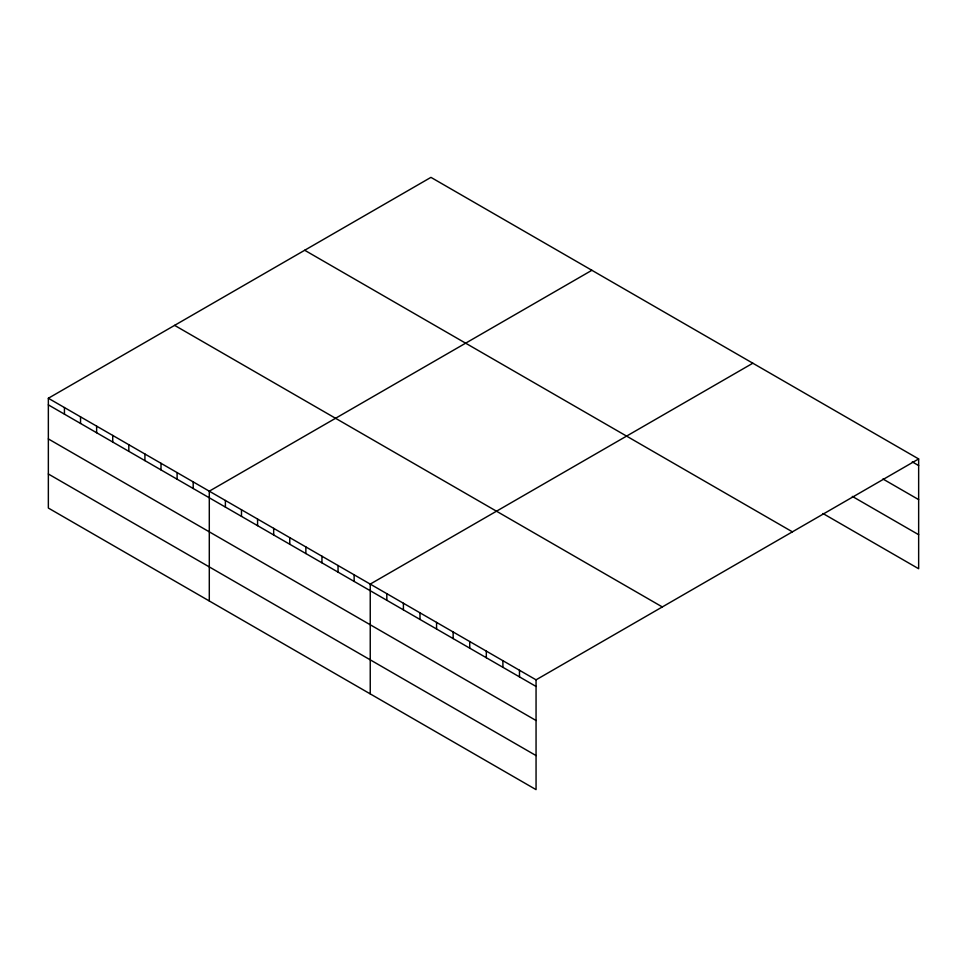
<?xml version="1.0" encoding="UTF-8"?>
<svg xmlns="http://www.w3.org/2000/svg" width="967" height="967" viewBox="0 0 967 967"><rect width="100%" height="100%" fill="white"/><g stroke="black" fill="none" stroke-linecap="round" stroke-linejoin="round"><path stroke-width="1.45" d="M536.056 720.5L536.056 679.837L48.35 398.259L48.35 508.05L536.056 789.628L536.056 720.5L48.35 438.921M822.977 513.513L918.65 568.741L918.65 458.95L430.944 177.372L48.35 398.259M591.889 270.289L209.295 491.176L209.295 600.978M752.834 363.217L370.24 584.092L370.24 693.895M536.056 679.837L918.65 458.95M912.268 461.875L918.65 465.562M882.931 478.991L918.65 499.613M852.326 496.397L918.65 534.691M304.69 250.26L792.396 531.838M174.604 325.359L662.31 606.938M48.35 404.871L536.056 686.449M48.35 473.999L536.056 755.578M519.484 670.264L519.484 676.876M502.9 660.691L502.9 667.303M486.316 651.117L486.316 657.729M469.732 641.544L469.732 648.156M453.148 631.971L453.148 638.583M436.564 622.385L436.564 629.009M419.992 612.812L419.992 619.424M403.408 603.239L403.408 609.851M386.824 593.665L386.824 600.277M354.14 574.809L354.14 581.421M338.051 565.514L338.051 572.126M321.951 556.218L321.951 562.83M305.862 546.923L305.862 553.535M289.762 537.64L289.762 544.252M273.673 528.345L273.673 534.956M257.573 519.049L257.573 525.661M241.484 509.754L241.484 516.378M225.384 500.471L225.384 507.083M193.195 481.88L193.195 488.492M177.106 472.597L177.106 479.209M161.005 463.302L161.005 469.914M144.917 454.007L144.917 460.618M128.816 444.711L128.816 451.323M112.728 435.428L112.728 442.04M96.627 426.133L96.627 432.745M80.539 416.837L80.539 423.449M64.438 407.542L64.438 414.154"/></g></svg>
